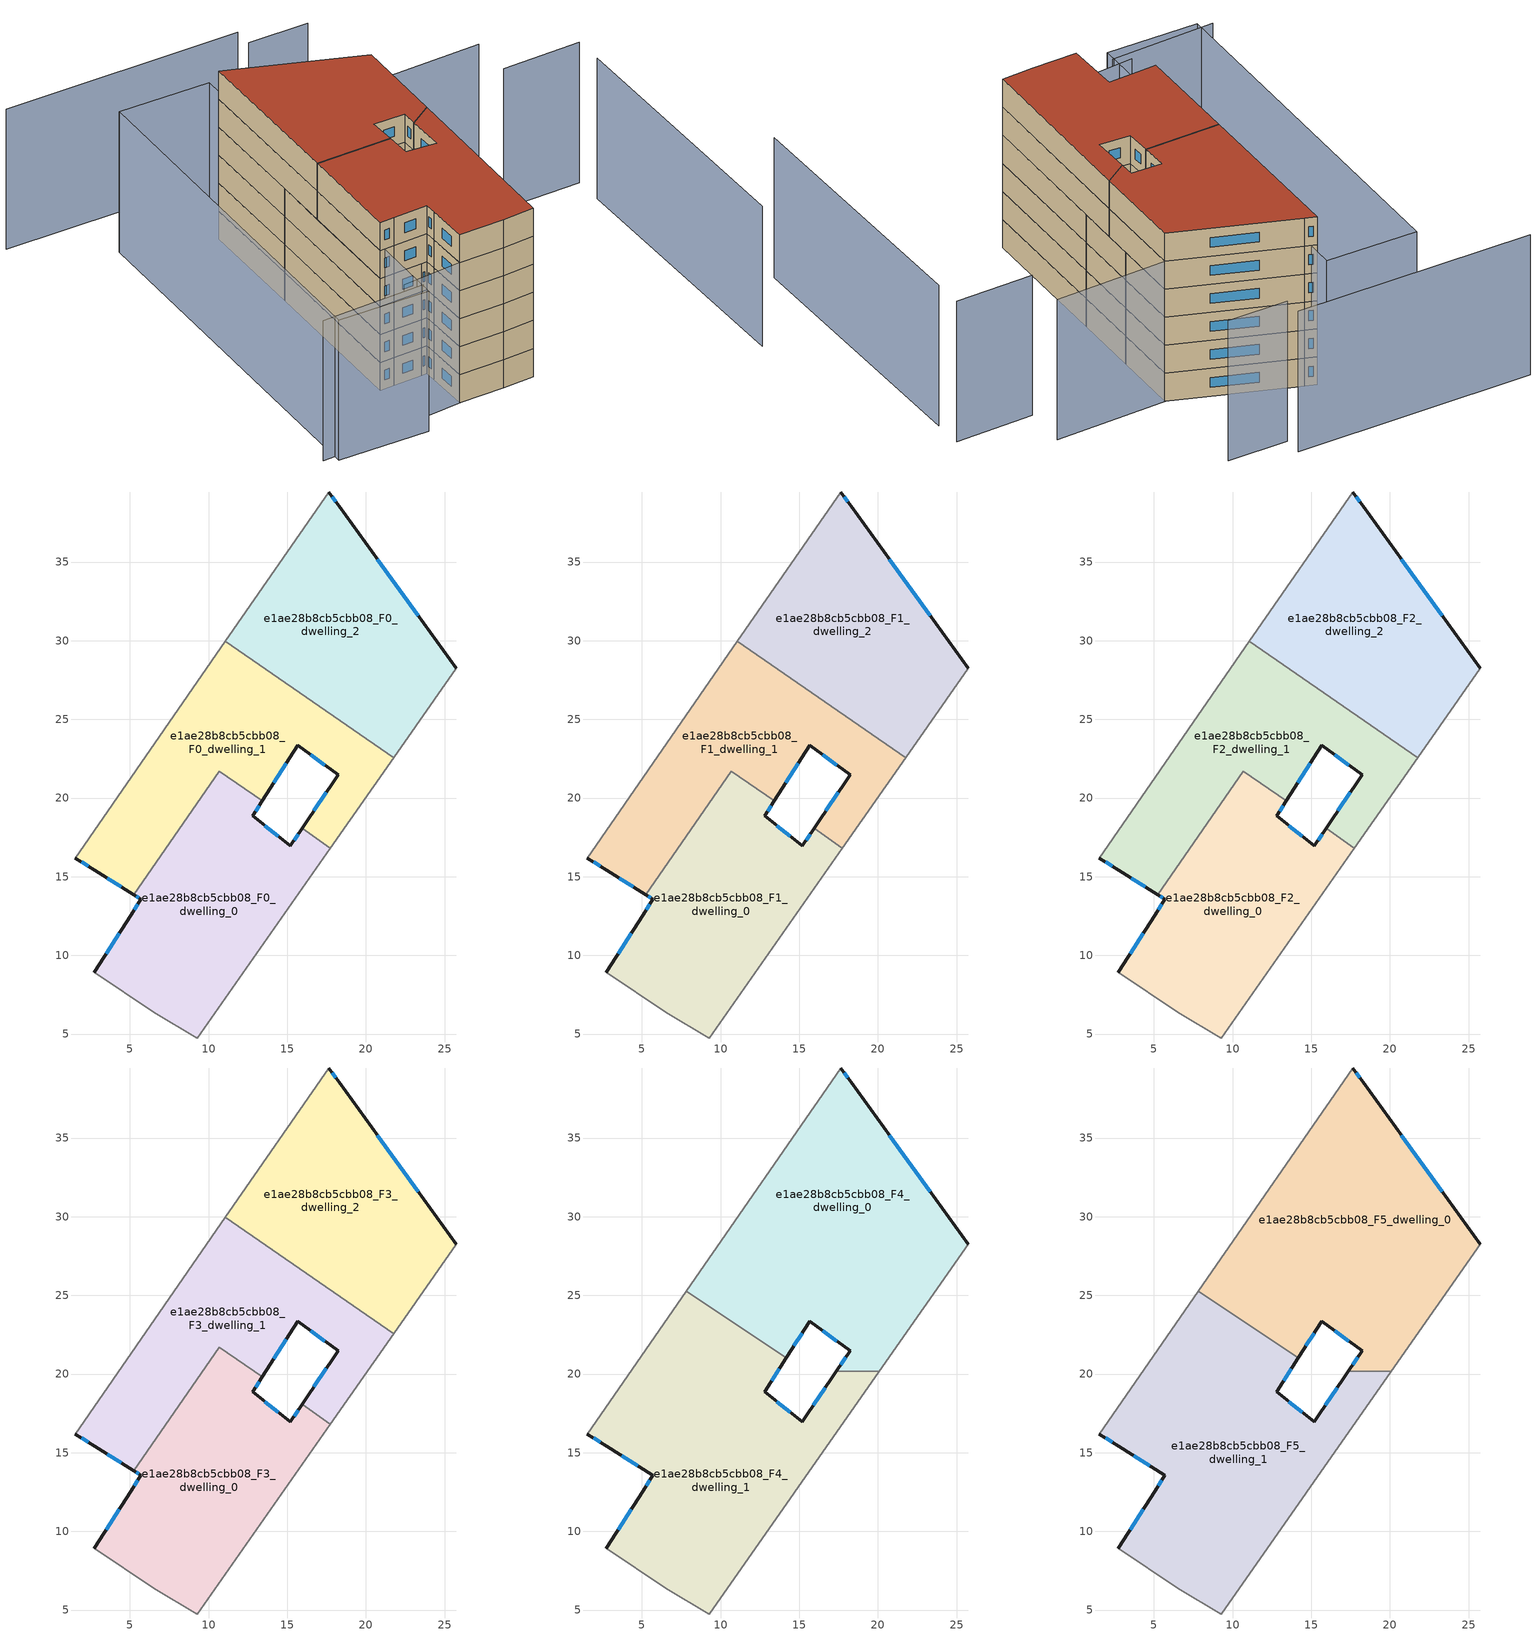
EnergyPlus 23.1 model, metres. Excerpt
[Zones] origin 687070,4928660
e1ae28b8cb5cbb08_F0_dwelling_0
 floor ground (EU_floor_Construction): 15.95,18.07 17.74,16.82 9.28,4.75 6.5,6.39 2.73,8.93 5.08,12.59 5.69,13.57 5.24,13.85 10.69,21.71 13.41,19.82 12.8,18.87 15.2,16.96 z0
 wall outside (EU_wall_Construction): 15.95,18.07 15.2,16.96 12.8,18.87 13.41,19.82 / 5.24,13.85 5.69,13.57 5.08,12.59 2.73,8.93 z0:3
 wall to e1ae28b8cb5cbb08_F0_dwelling_1 (EU_wall_Construction): 13.41,19.82 10.69,21.71 5.24,13.85 / 17.74,16.82 15.95,18.07 z0:3
 wall adiabatic (EU_wall_Construction): 2.73,8.93 6.5,6.39 9.28,4.75 17.74,16.82 z0:3
 window (EU_Window_Construction): 13,19.18 13.21,19.51 / 14.42,17.58 13.58,18.24 / 15.7,17.7 15.45,17.32 / 4.32,11.4 3.5,10.12 / 5.5,13.25 5.28,12.9 / 5.39,13.76 5.55,13.66 z0.98:2.02
e1ae28b8cb5cbb08_F0_dwelling_1
 floor ground (EU_floor_Construction): 21.77,22.56 17.74,16.82 15.95,18.07 18.23,21.5 15.65,23.34 13.41,19.82 10.69,21.71 5.24,13.85 2.75,15.42 1.52,16.19 11.07,29.97 z0
 wall outside (EU_wall_Construction): 13.41,19.82 15.65,23.34 18.23,21.5 15.95,18.07 / 1.52,16.19 2.75,15.42 5.24,13.85 z0:3
 wall adiabatic (EU_wall_Construction): 11.07,29.97 1.52,16.19 / 17.74,16.82 21.77,22.56 z0:3
 wall to e1ae28b8cb5cbb08_F0_dwelling_2 (EU_wall_Construction): 21.77,22.56 11.07,29.97 z0:3
 window (EU_Window_Construction): 17.49,20.38 16.69,19.18 / 16.49,22.74 17.39,22.1 / 14.14,20.97 14.92,22.2 / 3.56,14.91 4.43,14.36 / 1.92,15.94 2.35,15.67 z0.98:2.02
e1ae28b8cb5cbb08_F0_dwelling_2
 floor ground (EU_floor_Construction): 18.31,38.54 25.74,28.24 21.77,22.56 11.07,29.97 17.64,39.46 z0
 wall outside (EU_wall_Construction): 25.74,28.24 18.31,38.54 17.64,39.46 z0:3
 wall adiabatic (EU_wall_Construction): 17.64,39.46 11.07,29.97 / 21.77,22.56 25.74,28.24 z0:3
 window (EU_Window_Construction): 18.1,38.83 17.86,39.16 / 23.33,31.58 20.73,35.19 z0.98:2.02
e1ae28b8cb5cbb08_F1_dwelling_0
 floor to e1ae28b8cb5cbb08_F0_dwelling_0 (EU_floor_Construction): 15.95,18.07 17.74,16.82 9.28,4.75 6.5,6.39 2.73,8.93 5.08,12.59 5.69,13.57 5.24,13.85 10.69,21.71 13.41,19.82 12.8,18.87 15.2,16.96 z3
 wall outside (EU_wall_Construction): 15.95,18.07 15.2,16.96 12.8,18.87 13.41,19.82 / 5.24,13.85 5.69,13.57 5.08,12.59 2.73,8.93 z3:6
 wall to e1ae28b8cb5cbb08_F1_dwelling_1 (EU_wall_Construction): 13.41,19.82 10.69,21.71 5.24,13.85 / 17.74,16.82 15.95,18.07 z3:6
 wall adiabatic (EU_wall_Construction): 2.73,8.93 6.5,6.39 9.28,4.75 17.74,16.82 z3:6
 window (EU_Window_Construction): 13,19.18 13.21,19.51 / 14.42,17.58 13.58,18.24 / 15.7,17.7 15.45,17.32 / 4.32,11.4 3.5,10.12 / 5.5,13.25 5.28,12.9 / 5.39,13.76 5.55,13.66 z3.98:5.02
e1ae28b8cb5cbb08_F1_dwelling_1
 floor to e1ae28b8cb5cbb08_F0_dwelling_1 (EU_floor_Construction): 21.77,22.56 17.74,16.82 15.95,18.07 18.23,21.5 15.65,23.34 13.41,19.82 10.69,21.71 5.24,13.85 2.75,15.42 1.52,16.19 11.07,29.97 z3
 wall outside (EU_wall_Construction): 13.41,19.82 15.65,23.34 18.23,21.5 15.95,18.07 / 1.52,16.19 2.75,15.42 5.24,13.85 z3:6
 wall adiabatic (EU_wall_Construction): 11.07,29.97 1.52,16.19 / 17.74,16.82 21.77,22.56 z3:6
 wall to e1ae28b8cb5cbb08_F1_dwelling_2 (EU_wall_Construction): 21.77,22.56 11.07,29.97 z3:6
 window (EU_Window_Construction): 17.49,20.38 16.69,19.18 / 16.49,22.74 17.39,22.1 / 14.14,20.97 14.92,22.2 / 3.56,14.91 4.43,14.36 / 1.92,15.94 2.35,15.67 z3.98:5.02
e1ae28b8cb5cbb08_F1_dwelling_2
 floor to e1ae28b8cb5cbb08_F0_dwelling_2 (EU_floor_Construction): 18.31,38.54 25.74,28.24 21.77,22.56 11.07,29.97 17.64,39.46 z3
 wall outside (EU_wall_Construction): 25.74,28.24 18.31,38.54 17.64,39.46 z3:6
 wall adiabatic (EU_wall_Construction): 17.64,39.46 11.07,29.97 / 21.77,22.56 25.74,28.24 z3:6
 window (EU_Window_Construction): 18.1,38.83 17.86,39.16 / 23.33,31.58 20.73,35.19 z3.98:5.02
e1ae28b8cb5cbb08_F2_dwelling_0
 floor to e1ae28b8cb5cbb08_F1_dwelling_0 (EU_floor_Construction): 15.95,18.07 17.74,16.82 9.28,4.75 6.5,6.39 2.73,8.93 5.08,12.59 5.69,13.57 5.24,13.85 10.69,21.71 13.41,19.82 12.8,18.87 15.2,16.96 z6
 wall outside (EU_wall_Construction): 15.95,18.07 15.2,16.96 12.8,18.87 13.41,19.82 / 5.24,13.85 5.69,13.57 5.08,12.59 2.73,8.93 z6:9
 wall to e1ae28b8cb5cbb08_F2_dwelling_1 (EU_wall_Construction): 13.41,19.82 10.69,21.71 5.24,13.85 / 17.74,16.82 15.95,18.07 z6:9
 wall adiabatic (EU_wall_Construction): 2.73,8.93 6.5,6.39 9.28,4.75 17.74,16.82 z6:9
 window (EU_Window_Construction): 13,19.18 13.21,19.51 / 14.42,17.58 13.58,18.24 / 15.7,17.7 15.45,17.32 / 4.32,11.4 3.5,10.12 / 5.5,13.25 5.28,12.9 / 5.39,13.76 5.55,13.66 z6.98:8.02
e1ae28b8cb5cbb08_F2_dwelling_1
 floor to e1ae28b8cb5cbb08_F1_dwelling_1 (EU_floor_Construction): 21.77,22.56 17.74,16.82 15.95,18.07 18.23,21.5 15.65,23.34 13.41,19.82 10.69,21.71 5.24,13.85 2.75,15.42 1.52,16.19 11.07,29.97 z6
 wall outside (EU_wall_Construction): 13.41,19.82 15.65,23.34 18.23,21.5 15.95,18.07 / 1.52,16.19 2.75,15.42 5.24,13.85 z6:9
 wall adiabatic (EU_wall_Construction): 11.07,29.97 1.52,16.19 / 17.74,16.82 21.77,22.56 z6:9
 wall to e1ae28b8cb5cbb08_F2_dwelling_2 (EU_wall_Construction): 21.77,22.56 11.07,29.97 z6:9
 window (EU_Window_Construction): 17.49,20.38 16.69,19.18 / 16.49,22.74 17.39,22.1 / 14.14,20.97 14.92,22.2 / 3.56,14.91 4.43,14.36 / 1.92,15.94 2.35,15.67 z6.98:8.02
e1ae28b8cb5cbb08_F2_dwelling_2
 floor to e1ae28b8cb5cbb08_F1_dwelling_2 (EU_floor_Construction): 18.31,38.54 25.74,28.24 21.77,22.56 11.07,29.97 17.64,39.46 z6
 wall outside (EU_wall_Construction): 25.74,28.24 18.31,38.54 17.64,39.46 z6:9
 wall adiabatic (EU_wall_Construction): 17.64,39.46 11.07,29.97 / 21.77,22.56 25.74,28.24 z6:9
 window (EU_Window_Construction): 18.1,38.83 17.86,39.16 / 23.33,31.58 20.73,35.19 z6.98:8.02
e1ae28b8cb5cbb08_F3_dwelling_0
 floor to e1ae28b8cb5cbb08_F2_dwelling_0 (EU_floor_Construction): 15.95,18.07 17.74,16.82 9.28,4.75 6.5,6.39 2.73,8.93 5.08,12.59 5.69,13.57 5.24,13.85 10.69,21.71 13.41,19.82 12.8,18.87 15.2,16.96 z9
 wall outside (EU_wall_Construction): 15.95,18.07 15.2,16.96 12.8,18.87 13.41,19.82 / 5.24,13.85 5.69,13.57 5.08,12.59 2.73,8.93 z9:12
 wall to e1ae28b8cb5cbb08_F3_dwelling_1 (EU_wall_Construction): 13.41,19.82 10.69,21.71 5.24,13.85 / 17.74,16.82 15.95,18.07 z9:12
 wall adiabatic (EU_wall_Construction): 2.73,8.93 6.5,6.39 9.28,4.75 17.74,16.82 z9:12
 window (EU_Window_Construction): 13,19.18 13.21,19.51 / 14.42,17.58 13.58,18.24 / 15.7,17.7 15.45,17.32 / 4.32,11.4 3.5,10.12 / 5.5,13.25 5.28,12.9 / 5.39,13.76 5.55,13.66 z9.98:11.02
e1ae28b8cb5cbb08_F3_dwelling_1
 floor to e1ae28b8cb5cbb08_F2_dwelling_1 (EU_floor_Construction): 21.77,22.56 17.74,16.82 15.95,18.07 18.23,21.5 15.65,23.34 13.41,19.82 10.69,21.71 5.24,13.85 2.75,15.42 1.52,16.19 11.07,29.97 z9
 wall outside (EU_wall_Construction): 13.41,19.82 15.65,23.34 18.23,21.5 15.95,18.07 / 1.52,16.19 2.75,15.42 5.24,13.85 z9:12
 wall adiabatic (EU_wall_Construction): 11.07,29.97 1.52,16.19 / 17.74,16.82 21.77,22.56 z9:12
 wall to e1ae28b8cb5cbb08_F3_dwelling_2 (EU_wall_Construction): 21.77,22.56 11.07,29.97 z9:12
 window (EU_Window_Construction): 17.49,20.38 16.69,19.18 / 16.49,22.74 17.39,22.1 / 14.14,20.97 14.92,22.2 / 3.56,14.91 4.43,14.36 / 1.92,15.94 2.35,15.67 z9.98:11.02
e1ae28b8cb5cbb08_F3_dwelling_2
 floor to e1ae28b8cb5cbb08_F2_dwelling_2 (EU_floor_Construction): 18.31,38.54 25.74,28.24 21.77,22.56 11.07,29.97 17.64,39.46 z9
 wall outside (EU_wall_Construction): 25.74,28.24 18.31,38.54 17.64,39.46 z9:12
 wall adiabatic (EU_wall_Construction): 17.64,39.46 11.07,29.97 / 21.77,22.56 25.74,28.24 z9:12
 window (EU_Window_Construction): 18.1,38.83 17.86,39.16 / 23.33,31.58 20.73,35.19 z9.98:11.02
e1ae28b8cb5cbb08_F4_dwelling_0
 floor to e1ae28b8cb5cbb08_F3_dwelling_2 (EU_floor_Construction): 18.31,38.54 25.74,28.24 21.77,22.56 11.07,29.97 17.64,39.46 z12
 floor to e1ae28b8cb5cbb08_F3_dwelling_1 (EU_floor_Construction): 21.77,22.56 20.1,20.17 17.35,20.17 18.23,21.5 15.65,23.34 14.19,21.04 7.81,25.26 11.07,29.97 z12
 wall outside (EU_wall_Construction): 25.74,28.24 18.31,38.54 17.64,39.46 / 14.19,21.04 15.65,23.34 18.23,21.5 17.35,20.17 z12:15
 wall adiabatic (EU_wall_Construction): 20.1,20.17 25.74,28.24 / 17.64,39.46 7.81,25.26 z12:15
 wall to e1ae28b8cb5cbb08_F4_dwelling_1 (EU_wall_Construction): 17.35,20.17 20.1,20.17 / 7.81,25.26 14.19,21.04 z12:15
 window (EU_Window_Construction): 23.33,31.58 20.73,35.19 / 17.95,21.07 17.64,20.6 / 16.49,22.74 17.39,22.1 / 14.66,21.79 15.18,22.59 / 18.1,38.83 17.86,39.16 z12.98:14.02
e1ae28b8cb5cbb08_F4_dwelling_1
 floor to e1ae28b8cb5cbb08_F3_dwelling_0 (EU_floor_Construction): 15.95,18.07 17.74,16.82 9.28,4.75 6.5,6.39 2.73,8.93 5.08,12.59 5.69,13.57 5.25,13.85 10.69,21.71 13.41,19.82 12.8,18.87 15.2,16.96 z12
 floor to e1ae28b8cb5cbb08_F3_dwelling_1 (EU_floor_Construction): 20.1,20.17 17.74,16.82 15.95,18.07 17.35,20.17 z12; 14.19,21.04 13.41,19.82 10.69,21.71 5.25,13.85 2.75,15.42 1.52,16.19 7.81,25.26 z12
 wall outside (EU_wall_Construction): 1.52,16.19 2.75,15.42 5.69,13.57 5.08,12.59 2.73,8.93 / 17.35,20.17 15.2,16.96 12.8,18.87 14.19,21.04 z12:15
 wall adiabatic (EU_wall_Construction): 7.81,25.26 1.52,16.19 / 2.73,8.93 6.5,6.39 9.28,4.75 20.1,20.17 z12:15
 window (EU_Window_Construction): 5.5,13.25 5.28,12.9 / 3.71,14.81 4.74,14.17 / 1.92,15.94 2.35,15.67 / 13.25,19.57 13.74,20.33 / 14.42,17.58 13.58,18.24 / 16.65,19.13 15.9,18 / 4.32,11.4 3.5,10.12 z12.98:14.02
e1ae28b8cb5cbb08_F5_dwelling_0
 floor to e1ae28b8cb5cbb08_F4_dwelling_0 (EU_floor_Construction): 18.31,38.54 25.74,28.24 20.1,20.17 17.35,20.17 18.23,21.5 15.65,23.34 14.19,21.04 7.81,25.26 17.64,39.46 z15
 wall outside (EU_wall_Construction): 25.74,28.24 18.31,38.54 17.64,39.46 / 14.19,21.04 15.65,23.34 18.23,21.5 17.35,20.17 z15:18
 wall adiabatic (EU_wall_Construction): 20.1,20.17 25.74,28.24 / 17.64,39.46 7.81,25.26 z15:18
 wall to e1ae28b8cb5cbb08_F5_dwelling_1 (EU_wall_Construction): 17.35,20.17 20.1,20.17 / 7.81,25.26 14.19,21.04 z15:18
 window (EU_Window_Construction): 23.33,31.58 20.73,35.19 / 17.95,21.07 17.64,20.6 / 16.49,22.74 17.39,22.1 / 14.66,21.79 15.18,22.59 / 18.1,38.83 17.86,39.16 z15.98:17.02
 roof outside (EU_roof_Construction): 20.1,20.17 25.74,28.24 18.31,38.54 17.64,39.46 7.81,25.26 14.19,21.04 15.65,23.34 18.23,21.5 17.35,20.17 z18
e1ae28b8cb5cbb08_F5_dwelling_1
 floor to e1ae28b8cb5cbb08_F4_dwelling_1 (EU_floor_Construction): 20.1,20.17 9.28,4.75 6.5,6.39 2.73,8.93 5.08,12.59 5.69,13.57 2.75,15.42 1.52,16.19 7.81,25.26 14.19,21.04 12.8,18.87 15.2,16.96 17.35,20.17 z15
 wall outside (EU_wall_Construction): 1.52,16.19 2.75,15.42 5.69,13.57 5.08,12.59 2.73,8.93 / 17.35,20.17 15.2,16.96 12.8,18.87 14.19,21.04 z15:18
 wall adiabatic (EU_wall_Construction): 7.81,25.26 1.52,16.19 / 2.73,8.93 6.5,6.39 9.28,4.75 20.1,20.17 z15:18
 window (EU_Window_Construction): 5.5,13.25 5.28,12.9 / 3.71,14.81 4.74,14.17 / 1.92,15.94 2.35,15.67 / 13.25,19.57 13.74,20.33 / 14.42,17.58 13.58,18.24 / 16.65,19.13 15.9,18 / 4.32,11.4 3.5,10.12 z15.98:17.02
 roof outside (EU_roof_Construction): 9.28,4.75 20.1,20.17 17.35,20.17 15.2,16.96 12.8,18.87 14.19,21.04 7.81,25.26 1.52,16.19 2.75,15.42 5.69,13.57 5.08,12.59 2.73,8.93 6.5,6.39 z18
shading: -2.62,11.95 9.43,5.14 / 32.71,18.41 39.36,14.09 / 22.21,-11.75 37.7,11.53 / -10.85,16.09 -1.85,10.41 / 24.69,28.91 35.37,22.1 / 32.06,37.34 27.02,40.8 / 28.11,42.39 8.27,56.02 / -10.2,14.87 12.07,46.63 / 12.07,46.63 19.67,41.31 / 19.67,41.31 -2.59,9.54 / -2.59,9.54 -10.2,14.87 z0:15
[Building]
EU S2 Campaign: North Axis=0; Terrain=City; Solar Distribution=FullExterior
[Site:Location]
Bologna: Latitude=44.5; Longitude=11.25; Time Zone=1; Elevation=37
[SizingPeriod:WeatherFileDays]
AnnualSizingPeriod: Begin Month=1; Begin Day of Month=1; End Month=12; End Day of Month=31; Day of Week for Start Day=Monday; Use Weather File Daylight Saving Period=No; Use Weather File Rain and Snow Indicators=No
[MATERIAL]
EU_InternalMass_Material: Roughness=MediumRough; Thickness=0.1; Conductivity=1; Density=1800; Specific Heat=900; Thermal Absorptance=0.9; Solar Absorptance=0.7; Visible Absorptance=0.7
[MATERIAL:NOMASS] Roughness=MediumRough; Thermal Absorptance=0.9; Solar Absorptance=0.7; Visible Absorptance=0.7
Name | Thermal Resistance
EU_wall_NoMass | 0.905828
EU_roof_NoMass | 0.37593
EU_floor_NoMass | 0.67114
[WINDOWMATERIAL:SIMPLEGLAZINGSYSTEM]
EU_Window_SimpleGlazing: UFactor=4.52486; Solar Heat Gain Coefficient=0.85; Visible Transmittance=0.85
[CONSTRUCTION]
EU_wall_Construction: EU_wall_NoMass
EU_roof_Construction: EU_roof_NoMass
EU_floor_Construction: EU_floor_NoMass
EU_InternalMass_Construction: EU_InternalMass_Material
EU_Window_Construction: EU_Window_SimpleGlazing
[ZONE] Type=1; Multiplier=1; Ceiling Height=autocalculate; Floor Area=autocalculate; Part of Total Floor Area=Yes
Name | Volume
e1ae28b8cb5cbb08_F0_dwelling_0; e1ae28b8cb5cbb08_F1_dwelling_0; e1ae28b8cb5cbb08_F2_dwelling_0; e1ae28b8cb5cbb08_F3_dwelling_0 | 361.336
e1ae28b8cb5cbb08_F4_dwelling_0; e1ae28b8cb5cbb08_F5_dwelling_0 | 541.976
e1ae28b8cb5cbb08_F0_dwelling_1; e1ae28b8cb5cbb08_F1_dwelling_1; e1ae28b8cb5cbb08_F2_dwelling_1; e1ae28b8cb5cbb08_F3_dwelling_1 | 361.324
e1ae28b8cb5cbb08_F4_dwelling_1; e1ae28b8cb5cbb08_F5_dwelling_1 | 541.986
e1ae28b8cb5cbb08_F0_dwelling_2; e1ae28b8cb5cbb08_F1_dwelling_2; e1ae28b8cb5cbb08_F2_dwelling_2; e1ae28b8cb5cbb08_F3_dwelling_2 | 361.34
[INTERNALMASS] Construction=EU_InternalMass_Construction
Name | Zone or ZoneList | Surface Area
e1ae28b8cb5cbb08_F0_dwelling_0_EU_InternalMass | e1ae28b8cb5cbb08_F0_dwelling_0 | 120.446
e1ae28b8cb5cbb08_F0_dwelling_1_EU_InternalMass | e1ae28b8cb5cbb08_F0_dwelling_1 | 120.442
e1ae28b8cb5cbb08_F0_dwelling_2_EU_InternalMass | e1ae28b8cb5cbb08_F0_dwelling_2 | 120.445
e1ae28b8cb5cbb08_F1_dwelling_0_EU_InternalMass | e1ae28b8cb5cbb08_F1_dwelling_0 | 120.446
e1ae28b8cb5cbb08_F1_dwelling_1_EU_InternalMass | e1ae28b8cb5cbb08_F1_dwelling_1 | 120.442
e1ae28b8cb5cbb08_F1_dwelling_2_EU_InternalMass | e1ae28b8cb5cbb08_F1_dwelling_2 | 120.445
e1ae28b8cb5cbb08_F2_dwelling_0_EU_InternalMass | e1ae28b8cb5cbb08_F2_dwelling_0 | 120.446
e1ae28b8cb5cbb08_F2_dwelling_1_EU_InternalMass | e1ae28b8cb5cbb08_F2_dwelling_1 | 120.442
e1ae28b8cb5cbb08_F2_dwelling_2_EU_InternalMass | e1ae28b8cb5cbb08_F2_dwelling_2 | 120.445
e1ae28b8cb5cbb08_F3_dwelling_0_EU_InternalMass | e1ae28b8cb5cbb08_F3_dwelling_0 | 120.446
e1ae28b8cb5cbb08_F3_dwelling_1_EU_InternalMass | e1ae28b8cb5cbb08_F3_dwelling_1 | 120.442
e1ae28b8cb5cbb08_F3_dwelling_2_EU_InternalMass | e1ae28b8cb5cbb08_F3_dwelling_2 | 120.445
e1ae28b8cb5cbb08_F4_dwelling_0_EU_InternalMass | e1ae28b8cb5cbb08_F4_dwelling_0 | 180.659
e1ae28b8cb5cbb08_F4_dwelling_1_EU_InternalMass | e1ae28b8cb5cbb08_F4_dwelling_1 | 180.662
e1ae28b8cb5cbb08_F5_dwelling_0_EU_InternalMass | e1ae28b8cb5cbb08_F5_dwelling_0 | 180.659
e1ae28b8cb5cbb08_F5_dwelling_1_EU_InternalMass | e1ae28b8cb5cbb08_F5_dwelling_1 | 180.662
[OTHEREQUIPMENT] Fuel Type=Electricity; Design Level Calculation Method=Watts/Area; Power per Zone Floor Area=1; Fraction Latent=0; Fraction Radiant=0; Fraction Lost=0; Carbon Dioxide Generation Rate=0; EndUse Subcategory=EU_Step8_InternalGains
Name | Zone or ZoneList or Space or SpaceList | Schedule
EU_Step8_InternalGain_e1ae28b8cb5cbb08_F0_dwelling_0_f000 | e1ae28b8cb5cbb08_F0_dwelling_0 | EU_Step8_GainSchedule_e1ae28b8cb5cbb08_F0_dwelling_0_f000
EU_Step8_InternalGain_e1ae28b8cb5cbb08_F0_dwelling_1_f000 | e1ae28b8cb5cbb08_F0_dwelling_1 | EU_Step8_GainSchedule_e1ae28b8cb5cbb08_F0_dwelling_1_f000
EU_Step8_InternalGain_e1ae28b8cb5cbb08_F0_dwelling_2_f000 | e1ae28b8cb5cbb08_F0_dwelling_2 | EU_Step8_GainSchedule_e1ae28b8cb5cbb08_F0_dwelling_2_f000
EU_Step8_InternalGain_e1ae28b8cb5cbb08_F1_dwelling_0_f000 | e1ae28b8cb5cbb08_F1_dwelling_0 | EU_Step8_GainSchedule_e1ae28b8cb5cbb08_F1_dwelling_0_f000
EU_Step8_InternalGain_e1ae28b8cb5cbb08_F1_dwelling_1_f000 | e1ae28b8cb5cbb08_F1_dwelling_1 | EU_Step8_GainSchedule_e1ae28b8cb5cbb08_F1_dwelling_1_f000
EU_Step8_InternalGain_e1ae28b8cb5cbb08_F1_dwelling_2_f000 | e1ae28b8cb5cbb08_F1_dwelling_2 | EU_Step8_GainSchedule_e1ae28b8cb5cbb08_F1_dwelling_2_f000
EU_Step8_InternalGain_e1ae28b8cb5cbb08_F2_dwelling_0_f000 | e1ae28b8cb5cbb08_F2_dwelling_0 | EU_Step8_GainSchedule_e1ae28b8cb5cbb08_F2_dwelling_0_f000
EU_Step8_InternalGain_e1ae28b8cb5cbb08_F2_dwelling_1_f000 | e1ae28b8cb5cbb08_F2_dwelling_1 | EU_Step8_GainSchedule_e1ae28b8cb5cbb08_F2_dwelling_1_f000
EU_Step8_InternalGain_e1ae28b8cb5cbb08_F2_dwelling_2_f000 | e1ae28b8cb5cbb08_F2_dwelling_2 | EU_Step8_GainSchedule_e1ae28b8cb5cbb08_F2_dwelling_2_f000
EU_Step8_InternalGain_e1ae28b8cb5cbb08_F3_dwelling_0_f000 | e1ae28b8cb5cbb08_F3_dwelling_0 | EU_Step8_GainSchedule_e1ae28b8cb5cbb08_F3_dwelling_0_f000
EU_Step8_InternalGain_e1ae28b8cb5cbb08_F3_dwelling_1_f000 | e1ae28b8cb5cbb08_F3_dwelling_1 | EU_Step8_GainSchedule_e1ae28b8cb5cbb08_F3_dwelling_1_f000
EU_Step8_InternalGain_e1ae28b8cb5cbb08_F3_dwelling_2_f000 | e1ae28b8cb5cbb08_F3_dwelling_2 | EU_Step8_GainSchedule_e1ae28b8cb5cbb08_F3_dwelling_2_f000
EU_Step8_InternalGain_e1ae28b8cb5cbb08_F4_dwelling_0_f000 | e1ae28b8cb5cbb08_F4_dwelling_0 | EU_Step8_GainSchedule_e1ae28b8cb5cbb08_F4_dwelling_0_f000
EU_Step8_InternalGain_e1ae28b8cb5cbb08_F4_dwelling_1_f000 | e1ae28b8cb5cbb08_F4_dwelling_1 | EU_Step8_GainSchedule_e1ae28b8cb5cbb08_F4_dwelling_1_f000
EU_Step8_InternalGain_e1ae28b8cb5cbb08_F5_dwelling_0_f000 | e1ae28b8cb5cbb08_F5_dwelling_0 | EU_Step8_GainSchedule_e1ae28b8cb5cbb08_F5_dwelling_0_f000
EU_Step8_InternalGain_e1ae28b8cb5cbb08_F5_dwelling_1_f000 | e1ae28b8cb5cbb08_F5_dwelling_1 | EU_Step8_GainSchedule_e1ae28b8cb5cbb08_F5_dwelling_1_f000
[ZONEVENTILATION:DESIGNFLOWRATE] Schedule=EU_AlwaysOn; Design Flow Rate Calculation Method=AirChanges/Hour; Air Changes per Hour=0.73129; Ventilation Type=Natural; Fan Pressure Rise=0; Fan Total Efficiency=1; Constant Term Coefficient=1; Temperature Term Coefficient=0; Velocity Term Coefficient=0; Velocity Squared Term Coefficient=0; Minimum Indoor Temperature=-100; Maximum Indoor Temperature=100; Delta Temperature=-100; Minimum Outdoor Temperature=-100; Maximum Outdoor Temperature=100; Maximum Wind Speed=40
Name | Zone or ZoneList or Space or SpaceList
EU_ConstantAir_e1ae28b8cb5cbb08_F0_dwelling_0 | e1ae28b8cb5cbb08_F0_dwelling_0
EU_ConstantAir_e1ae28b8cb5cbb08_F0_dwelling_1 | e1ae28b8cb5cbb08_F0_dwelling_1
EU_ConstantAir_e1ae28b8cb5cbb08_F0_dwelling_2 | e1ae28b8cb5cbb08_F0_dwelling_2
EU_ConstantAir_e1ae28b8cb5cbb08_F1_dwelling_0 | e1ae28b8cb5cbb08_F1_dwelling_0
EU_ConstantAir_e1ae28b8cb5cbb08_F1_dwelling_1 | e1ae28b8cb5cbb08_F1_dwelling_1
EU_ConstantAir_e1ae28b8cb5cbb08_F1_dwelling_2 | e1ae28b8cb5cbb08_F1_dwelling_2
EU_ConstantAir_e1ae28b8cb5cbb08_F2_dwelling_0 | e1ae28b8cb5cbb08_F2_dwelling_0
EU_ConstantAir_e1ae28b8cb5cbb08_F2_dwelling_1 | e1ae28b8cb5cbb08_F2_dwelling_1
EU_ConstantAir_e1ae28b8cb5cbb08_F2_dwelling_2 | e1ae28b8cb5cbb08_F2_dwelling_2
EU_ConstantAir_e1ae28b8cb5cbb08_F3_dwelling_0 | e1ae28b8cb5cbb08_F3_dwelling_0
EU_ConstantAir_e1ae28b8cb5cbb08_F3_dwelling_1 | e1ae28b8cb5cbb08_F3_dwelling_1
EU_ConstantAir_e1ae28b8cb5cbb08_F3_dwelling_2 | e1ae28b8cb5cbb08_F3_dwelling_2
EU_ConstantAir_e1ae28b8cb5cbb08_F4_dwelling_0 | e1ae28b8cb5cbb08_F4_dwelling_0
EU_ConstantAir_e1ae28b8cb5cbb08_F4_dwelling_1 | e1ae28b8cb5cbb08_F4_dwelling_1
EU_ConstantAir_e1ae28b8cb5cbb08_F5_dwelling_0 | e1ae28b8cb5cbb08_F5_dwelling_0
EU_ConstantAir_e1ae28b8cb5cbb08_F5_dwelling_1 | e1ae28b8cb5cbb08_F5_dwelling_1
[HVACTEMPLATE:THERMOSTAT] Constant Heating Setpoint=20; Constant Cooling Setpoint=50
EU_HeatOnly_e1ae28b8cb5cbb08_F0_dwelling_0; EU_HeatOnly_e1ae28b8cb5cbb08_F0_dwelling_1; EU_HeatOnly_e1ae28b8cb5cbb08_F0_dwelling_2; EU_HeatOnly_e1ae28b8cb5cbb08_F1_dwelling_0; EU_HeatOnly_e1ae28b8cb5cbb08_F1_dwelling_1; EU_HeatOnly_e1ae28b8cb5cbb08_F1_dwelling_2; EU_HeatOnly_e1ae28b8cb5cbb08_F2_dwelling_0; EU_HeatOnly_e1ae28b8cb5cbb08_F2_dwelling_1; EU_HeatOnly_e1ae28b8cb5cbb08_F2_dwelling_2; EU_HeatOnly_e1ae28b8cb5cbb08_F3_dwelling_0; EU_HeatOnly_e1ae28b8cb5cbb08_F3_dwelling_1; EU_HeatOnly_e1ae28b8cb5cbb08_F3_dwelling_2; EU_HeatOnly_e1ae28b8cb5cbb08_F4_dwelling_0; EU_HeatOnly_e1ae28b8cb5cbb08_F4_dwelling_1; EU_HeatOnly_e1ae28b8cb5cbb08_F5_dwelling_0; EU_HeatOnly_e1ae28b8cb5cbb08_F5_dwelling_1
[HVACTEMPLATE:ZONE:IDEALLOADSAIRSYSTEM] System Availability Schedule=EU_AlwaysOn; Maximum Heating Supply Air Temperature=50; Minimum Cooling Supply Air Temperature=13; Maximum Heating Supply Air Humidity Ratio=0.0156; Minimum Cooling Supply Air Humidity Ratio=0.0077; Heating Limit=NoLimit; Cooling Limit=NoLimit; Heating Availability Schedule=EU_AlwaysOn; Cooling Availability Schedule=EU_CoolingOff; Dehumidification Control Type=ConstantSensibleHeatRatio; Cooling Sensible Heat Ratio=0.7; Dehumidification Setpoint=60; Humidification Control Type=None; Humidification Setpoint=30; Outdoor Air Method=None; Outdoor Air Flow Rate per Person=0.00944; Outdoor Air Flow Rate per Zone Floor Area=0; Outdoor Air Flow Rate per Zone=0; Demand Controlled Ventilation Type=None; Outdoor Air Economizer Type=NoEconomizer; Heat Recovery Type=None; Sensible Heat Recovery Effectiveness=0.7; Latent Heat Recovery Effectiveness=0.65
Name | Template Thermostat
e1ae28b8cb5cbb08_F0_dwelling_0 | EU_HeatOnly_e1ae28b8cb5cbb08_F0_dwelling_0
e1ae28b8cb5cbb08_F0_dwelling_1 | EU_HeatOnly_e1ae28b8cb5cbb08_F0_dwelling_1
e1ae28b8cb5cbb08_F0_dwelling_2 | EU_HeatOnly_e1ae28b8cb5cbb08_F0_dwelling_2
e1ae28b8cb5cbb08_F1_dwelling_0 | EU_HeatOnly_e1ae28b8cb5cbb08_F1_dwelling_0
e1ae28b8cb5cbb08_F1_dwelling_1 | EU_HeatOnly_e1ae28b8cb5cbb08_F1_dwelling_1
e1ae28b8cb5cbb08_F1_dwelling_2 | EU_HeatOnly_e1ae28b8cb5cbb08_F1_dwelling_2
e1ae28b8cb5cbb08_F2_dwelling_0 | EU_HeatOnly_e1ae28b8cb5cbb08_F2_dwelling_0
e1ae28b8cb5cbb08_F2_dwelling_1 | EU_HeatOnly_e1ae28b8cb5cbb08_F2_dwelling_1
e1ae28b8cb5cbb08_F2_dwelling_2 | EU_HeatOnly_e1ae28b8cb5cbb08_F2_dwelling_2
e1ae28b8cb5cbb08_F3_dwelling_0 | EU_HeatOnly_e1ae28b8cb5cbb08_F3_dwelling_0
e1ae28b8cb5cbb08_F3_dwelling_1 | EU_HeatOnly_e1ae28b8cb5cbb08_F3_dwelling_1
e1ae28b8cb5cbb08_F3_dwelling_2 | EU_HeatOnly_e1ae28b8cb5cbb08_F3_dwelling_2
e1ae28b8cb5cbb08_F4_dwelling_0 | EU_HeatOnly_e1ae28b8cb5cbb08_F4_dwelling_0
e1ae28b8cb5cbb08_F4_dwelling_1 | EU_HeatOnly_e1ae28b8cb5cbb08_F4_dwelling_1
e1ae28b8cb5cbb08_F5_dwelling_0 | EU_HeatOnly_e1ae28b8cb5cbb08_F5_dwelling_0
e1ae28b8cb5cbb08_F5_dwelling_1 | EU_HeatOnly_e1ae28b8cb5cbb08_F5_dwelling_1
[SIZING:ZONE] Zone Cooling Design Supply Air Temperature Input Method=SupplyAirTemperature; Zone Cooling Design Supply Air Temperature=13; Zone Heating Design Supply Air Temperature Input Method=SupplyAirTemperature; Zone Heating Design Supply Air Temperature=50; Zone Cooling Design Supply Air Humidity Ratio=0.008; Zone Heating Design Supply Air Humidity Ratio=0.008; Cooling Design Air Flow Method=DesignDay; Cooling Design Air Flow Rate=0; Cooling Minimum Air Flow per Zone Floor Area=0.000762; Cooling Minimum Air Flow=0; Cooling Minimum Air Flow Fraction=0.2; Heating Design Air Flow Method=DesignDay; Heating Design Air Flow Rate=0; Heating Maximum Air Flow per Zone Floor Area=0.002032; Heating Maximum Air Flow=0.141576; Heating Maximum Air Flow Fraction=0.3; Account for Dedicated Outdoor Air System=No; Dedicated Outdoor Air System Control Strategy=NeutralSupplyAir; Dedicated Outdoor Air Low Setpoint Temperature for Design=autosize; Dedicated Outdoor Air High Setpoint Temperature for Design=autosize; Zone Load Sizing Method=Sensible Load Only No Latent Load; Zone Latent Cooling Design Supply Air Humidity Ratio Input Method=HumidityRatioDifference; Zone Cooling Design Supply Air Humidity Ratio Difference=0.005; Zone Latent Heating Design Supply Air Humidity Ratio Input Method=HumidityRatioDifference; Zone Humidification Design Supply Air Humidity Ratio Difference=0.005
e1ae28b8cb5cbb08_F0_dwelling_0; e1ae28b8cb5cbb08_F0_dwelling_1; e1ae28b8cb5cbb08_F0_dwelling_2; e1ae28b8cb5cbb08_F1_dwelling_0; e1ae28b8cb5cbb08_F1_dwelling_1; e1ae28b8cb5cbb08_F1_dwelling_2; e1ae28b8cb5cbb08_F2_dwelling_0; e1ae28b8cb5cbb08_F2_dwelling_1; e1ae28b8cb5cbb08_F2_dwelling_2; e1ae28b8cb5cbb08_F3_dwelling_0; e1ae28b8cb5cbb08_F3_dwelling_1; e1ae28b8cb5cbb08_F3_dwelling_2; e1ae28b8cb5cbb08_F4_dwelling_0; e1ae28b8cb5cbb08_F4_dwelling_1; e1ae28b8cb5cbb08_F5_dwelling_0; e1ae28b8cb5cbb08_F5_dwelling_1
[SCHEDULE:CONSTANT]
Name | Hourly Value
EU_AlwaysOn | 1
EU_CoolingOff | 0
[SCHEDULE:FILE] Column Number=1; Rows to Skip at Top=0; Number of Hours of Data=8760; Column Separator=Comma; Interpolate to Timestep=No; Minutes per Item=60; Adjust Schedule for Daylight Savings=Yes
Name | File
EU_Step8_GainSchedule_e1ae28b8cb5cbb08_F0_dwelling_0_f000 | ../../schedules/e1ae28b8cb5cbb08/e1ae28b8cb5cbb08_F0_dwelling_0_f000_gain.csv
EU_Step8_GainSchedule_e1ae28b8cb5cbb08_F0_dwelling_1_f000 | ../../schedules/e1ae28b8cb5cbb08/e1ae28b8cb5cbb08_F0_dwelling_1_f000_gain.csv
EU_Step8_GainSchedule_e1ae28b8cb5cbb08_F0_dwelling_2_f000 | ../../schedules/e1ae28b8cb5cbb08/e1ae28b8cb5cbb08_F0_dwelling_2_f000_gain.csv
EU_Step8_GainSchedule_e1ae28b8cb5cbb08_F1_dwelling_0_f000 | ../../schedules/e1ae28b8cb5cbb08/e1ae28b8cb5cbb08_F1_dwelling_0_f000_gain.csv
EU_Step8_GainSchedule_e1ae28b8cb5cbb08_F1_dwelling_1_f000 | ../../schedules/e1ae28b8cb5cbb08/e1ae28b8cb5cbb08_F1_dwelling_1_f000_gain.csv
EU_Step8_GainSchedule_e1ae28b8cb5cbb08_F1_dwelling_2_f000 | ../../schedules/e1ae28b8cb5cbb08/e1ae28b8cb5cbb08_F1_dwelling_2_f000_gain.csv
EU_Step8_GainSchedule_e1ae28b8cb5cbb08_F2_dwelling_0_f000 | ../../schedules/e1ae28b8cb5cbb08/e1ae28b8cb5cbb08_F2_dwelling_0_f000_gain.csv
EU_Step8_GainSchedule_e1ae28b8cb5cbb08_F2_dwelling_1_f000 | ../../schedules/e1ae28b8cb5cbb08/e1ae28b8cb5cbb08_F2_dwelling_1_f000_gain.csv
EU_Step8_GainSchedule_e1ae28b8cb5cbb08_F2_dwelling_2_f000 | ../../schedules/e1ae28b8cb5cbb08/e1ae28b8cb5cbb08_F2_dwelling_2_f000_gain.csv
EU_Step8_GainSchedule_e1ae28b8cb5cbb08_F3_dwelling_0_f000 | ../../schedules/e1ae28b8cb5cbb08/e1ae28b8cb5cbb08_F3_dwelling_0_f000_gain.csv
EU_Step8_GainSchedule_e1ae28b8cb5cbb08_F3_dwelling_1_f000 | ../../schedules/e1ae28b8cb5cbb08/e1ae28b8cb5cbb08_F3_dwelling_1_f000_gain.csv
EU_Step8_GainSchedule_e1ae28b8cb5cbb08_F3_dwelling_2_f000 | ../../schedules/e1ae28b8cb5cbb08/e1ae28b8cb5cbb08_F3_dwelling_2_f000_gain.csv
EU_Step8_GainSchedule_e1ae28b8cb5cbb08_F4_dwelling_0_f000 | ../../schedules/e1ae28b8cb5cbb08/e1ae28b8cb5cbb08_F4_dwelling_0_f000_gain.csv
EU_Step8_GainSchedule_e1ae28b8cb5cbb08_F4_dwelling_1_f000 | ../../schedules/e1ae28b8cb5cbb08/e1ae28b8cb5cbb08_F4_dwelling_1_f000_gain.csv
EU_Step8_GainSchedule_e1ae28b8cb5cbb08_F5_dwelling_0_f000 | ../../schedules/e1ae28b8cb5cbb08/e1ae28b8cb5cbb08_F5_dwelling_0_f000_gain.csv
EU_Step8_GainSchedule_e1ae28b8cb5cbb08_F5_dwelling_1_f000 | ../../schedules/e1ae28b8cb5cbb08/e1ae28b8cb5cbb08_F5_dwelling_1_f000_gain.csv
